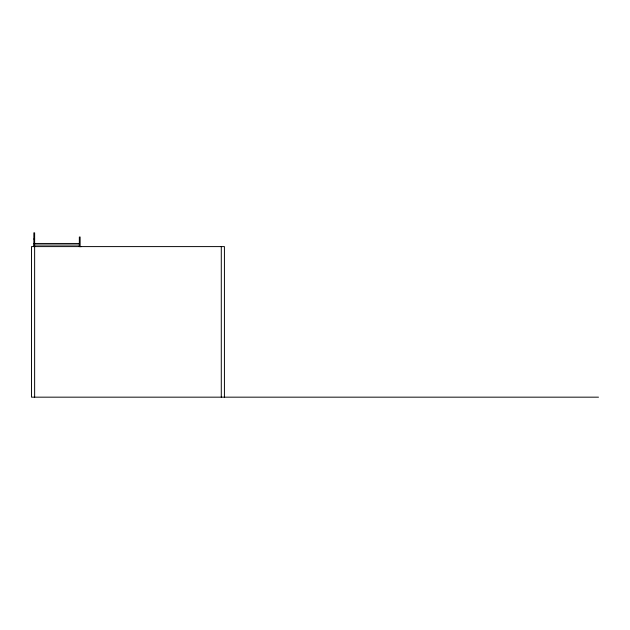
<?xml version="1.0" encoding="UTF-8"?>
<svg xmlns="http://www.w3.org/2000/svg" width="630" height="630" viewBox="0 0 630 630"><rect width="100%" height="100%" fill="white"/><g stroke="black" fill="none" stroke-linecap="round" stroke-linejoin="round"><path stroke-width="0.94" d="M33.855 239.014L34.634 239.014M33.855 243.456L79.341 243.456M33.855 245.023L79.341 245.023M598.5 397.168L31.5 397.168L31.5 246.598L224.422 246.598L224.422 397.168M79.341 246.574L80.908 246.598M81.593 246.598L80.12 246.574L80.12 237.014L79.341 237.014L79.341 246.692M221.287 246.598L221.287 397.168M34.634 397.168L34.634 232.832L33.855 232.832L33.855 246.598"/></g></svg>
